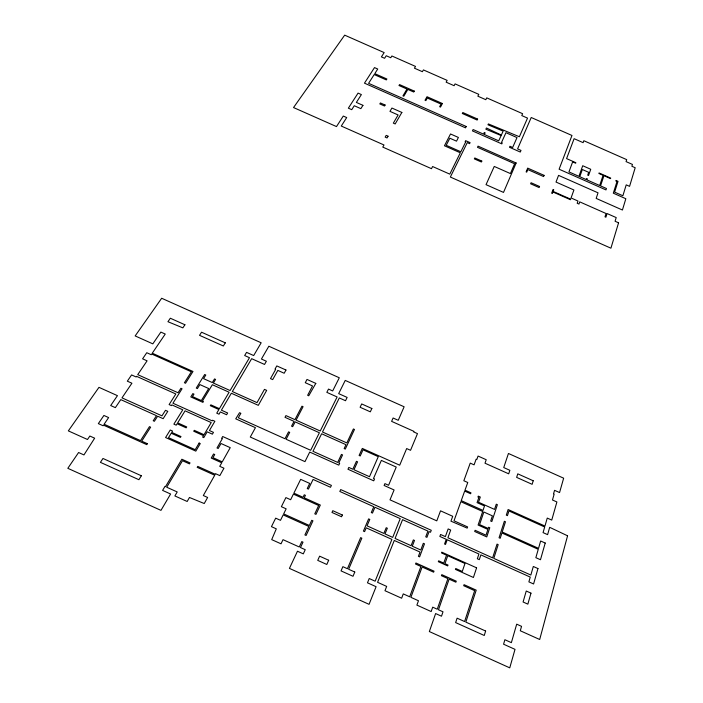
<?xml version="1.0" encoding="UTF-8"?>
<svg xmlns="http://www.w3.org/2000/svg" width="703" height="703" viewBox="0 0 703 703"><rect width="100%" height="100%" fill="white"/><g stroke="black" fill="none" stroke-linecap="round" stroke-linejoin="round"><path stroke-width="1.05" d="M567.567 535.8L539.693 639.502L520.29 630.758L521.547 626.347L516.696 624.167L511.371 642.647L504.886 639.721L503.576 644.203L515.009 649.361L509.754 667.85L429.348 631.558L435.623 613.552L441.502 616.206L443.004 611.812L438.479 609.773L449.112 579.149L455.895 582.207L456.256 581.161L441.792 574.65L441.422 575.687L447.916 578.613L437.257 609.22L432.705 607.172L431.167 611.54L416.888 605.107L418.478 600.749L410.895 597.33L422.125 566.996L433.646 572.189L434.015 571.144L415.912 562.998L415.526 564.026L420.93 566.46L409.673 596.785L403.267 593.894L401.633 598.218L384.98 590.713L386.668 586.407L377.581 582.312L394.278 540.466L420.025 552.048L418.417 556.328L419.612 556.864L424.498 543.832L423.32 543.296L420.789 550.027L412.283 546.205L414.498 540.44L413.329 539.922L411.114 545.677L395.077 538.454L402.564 519.675L427.916 531.073L425.754 536.828L426.923 537.356L429.085 531.6L430.526 532.25L431.264 530.282L340.7 489.569L339.83 491.467L373.776 506.731L371.307 512.549L372.476 513.076L374.945 507.258L400.235 518.629L392.713 537.391L385.016 533.928L387.344 528.225L386.211 527.716L383.873 533.419L367.054 525.844L369.787 519.42L368.609 518.893L363.416 531.099L364.602 531.635L366.219 527.83L391.905 539.394L375.138 581.205L369.216 578.534L367.476 582.813L376.096 586.697L369.057 604.334L289.425 568.384L297.466 551.231L303.301 553.867L305.234 549.684L300.471 547.54L302.993 542.154L301.78 541.6L299.258 546.987L283.028 539.667L281.024 543.814L271.709 539.623L276.305 528.841L271.455 526.652L275.681 518.155L280.497 520.325L283.168 514.895L308.863 526.468L304.9 534.93L306.113 535.475L312.949 520.835L311.754 520.299L309.338 525.466L283.661 513.893L286.156 508.831L281.376 506.687L285.901 497.592L290.638 499.728L293.397 494.121L318.687 505.501L314.786 513.84L315.972 514.376L320.331 505.053L304.223 497.803L305.418 495.325L304.241 494.798L303.037 497.276L293.88 493.155L300.664 479.358L309.733 483.436L307.255 488.559L308.424 489.086L313.081 479.437L330.524 487.284L331.403 485.386L222.71 436.519L221.673 438.338L222.35 438.646L217.007 447.969L218.176 448.488L221.023 443.514L230.241 447.653L222.253 461.853L212.939 457.653L214.723 454.525L213.554 453.997L211.225 458.066L221.726 462.794L219.74 466.326L223.958 468.216L219.828 475.615L215.584 473.708L215.267 474.279L197.736 466.388L197.183 467.337L214.723 475.237L203.316 495.527L207.622 497.469L204.248 503.533L189.467 497.478L187.174 501.485L174.88 495.94L177.218 491.951L166.716 487.223L182.481 460.72L189.459 463.866L190.012 462.908L181.866 459.235L165.504 486.669L164.959 486.423L162.595 490.395L170.609 494.016L160.969 510.369L67.813 468.312L78.604 452.512L83.947 454.929L94.65 438.189L89.861 436.036L87.488 439.507L68.34 430.877L98.974 387.353L117.445 395.657L110.687 405.543L115.362 407.643L120.793 399.629L156.47 415.675L153.219 420.754L154.388 421.282L157.63 416.202L163.158 418.68L167.789 411.352L165.477 410.315L161.971 415.851L121.988 397.872L131.909 383.232L127.331 381.175L131.593 374.936L136.145 376.984L136.584 376.342L175.838 393.979L169.115 404.585L171.409 405.622L171.866 404.893L182.78 409.796L173.878 424.137L176.207 425.183L177.086 423.751L186.172 427.837L186.717 426.932L177.648 422.855L185.074 410.824L211.208 422.565L204.037 434.718L194.265 430.324L193.72 431.229L203.501 435.632L202.631 437.108L203.782 437.618L207.192 431.827L212.403 434.164L213.457 432.354L209.424 430.544L214.881 421.264L212.587 420.236L212.209 420.869L172.929 403.214L182.051 388.777L180.917 388.267L178.07 392.766L137.726 374.646L147.085 360.841L142.595 358.829L146.769 352.721L151.233 354.725L151.716 354.022L191.348 371.799L184.414 382.748L185.539 383.258L192.982 371.474L152.261 353.205L165.249 334.048L160.864 332.088L152.823 343.855L135.161 335.929L161.672 298.257L261.173 342.792L253.678 355.56L246.56 352.37L244.67 355.542L249.477 357.704L230.101 390.543L213.378 383.047L215.584 379.418L214.52 378.935L212.306 382.564L203.562 378.636L205.794 375.024L204.678 374.523L196.278 388.074L197.402 388.583L199.88 384.585L208.677 388.531L201.33 400.578L192.455 396.589L193.975 394.128L192.842 393.618L190.794 396.914L202.912 402.362L203.431 401.518L202.42 401.061L212.359 384.726L229.099 392.239L219.398 408.689L210.821 404.831L210.311 405.684L218.897 409.541L216.744 413.179L219.028 414.199L220.364 411.932L226.621 414.744L227.631 412.986L221.392 410.183L231.349 393.241L258.309 405.341L266.674 390.367L264.46 389.374L257.017 402.626L232.341 391.553L251.656 358.679L264.539 364.453L266.375 361.245L261.428 359.031L268.845 346.228L339.294 377.766L332.677 390.947L328.503 389.075L326.833 392.353L337.124 396.967L320.243 431.001L296.068 420.148L303.072 406.686L301.965 406.193L294.944 419.647L285.928 415.596L285.005 417.327L294.039 421.378L291.552 426.15L292.676 426.659L295.163 421.879L319.382 432.749L310.682 450.289L286.121 439.261L289.698 432.38L288.564 431.87L284.979 438.742L238.317 417.784L240.865 413.302L239.538 412.705L235.733 418.839L255.435 427.679L250.277 437.046L304.979 461.634L309.724 452.073L338.811 465.131L339.663 463.303L338.82 462.925L342.572 454.92L341.438 454.41L337.677 462.416L312.958 451.308L321.631 433.76L345.999 444.691L344.171 448.584L345.296 449.094L354.488 429.463L353.381 428.962L346.825 442.925L322.492 432.002L339.312 397.942L345.524 400.728L347.141 397.423L338.679 393.636L345.235 380.42L404.128 406.782L398.241 420.315L393.1 418.004L391.615 421.369L413.874 431.343L413.636 431.897L417.477 433.619L410.552 450.298L406.668 448.558L399.699 465.201L362.3 448.426L359.101 455.456L360.226 455.966L363.02 449.815L378.276 456.66L369.488 476.704L353.978 469.736L357.572 461.827L356.43 461.317L352.836 469.226L348.802 467.416L347.967 469.244L373.732 480.817L374.541 478.971L373.486 478.497L381.36 460.403L396.237 467.073L388.583 485.272L384.91 483.629L384.119 485.483L394.093 489.965L389.998 499.842L436.791 520.861L440.526 510.826L452.714 516.301L450.957 521.178L467.187 528.12L467.609 526.925L453.997 520.809L460.86 501.696L482.697 511.503L478.102 525.036L487.908 529.438L486.01 535.194L475.096 530.29L474.692 531.486L486.766 536.916L489.78 527.751L488.638 527.241L488.225 528.48L479.578 524.596L483.84 512.012L492.399 515.853L490.694 521.028L491.836 521.538L497.39 504.701L496.265 504.192L494.534 509.411L478.523 502.223L480.307 497.039L478.268 496.125L477.943 497.039L478.866 497.452L477.073 502.627L484.499 505.958L482.996 510.404L461.238 500.641L464.674 491.089L470.623 493.761L470.948 492.838L464.999 490.167L467.759 482.495L463.839 480.747L470.237 463.119L474.094 464.85L476.107 459.226L476.81 459.542L478.058 456.062L486.221 459.718L485 463.207L508.7 473.822L509.851 470.307L503.735 467.557L508.445 453.479L563.648 478.189L559.562 492.566L554.562 490.325L553.525 493.91L554.14 494.183L552.47 499.982L556.89 501.968L551.741 520.097L547.25 518.085L544.957 526.046L508.111 509.517L506.309 515.132L507.443 515.642L508.937 510.958L544.684 526.995L543.067 532.619L547.602 534.649L549.684 527.329L567.567 535.8M530.976 593.147L527.856 604.141L523.085 601.996L526.248 591.012L530.976 593.147M537.962 568.569L533.586 583.982L528.884 581.864L530.255 577.093L480.87 554.887L479.297 559.641L477.337 558.762L478.919 554.008L447.196 539.746L445.509 544.447L444.568 544.017L446.256 539.324L439.867 536.451L440.588 534.482L445.368 536.626L448.154 528.92L450.676 530.053L447.908 537.769L492.618 557.874L497.03 544.113L498.181 544.632L493.787 558.393L530.844 575.054L533.313 566.477L537.962 568.569M545.22 543.041L540.475 559.737L535.853 557.664L538.261 549.315L501.907 532.988L500.211 538.278L499.06 537.769L504.35 521.266L505.483 521.775L502.214 532.022L538.542 548.331L540.651 540.994L545.22 543.041M618.57 222.807L610.916 248.194L450.351 177.042L467.275 142.621L469.586 143.64L470.087 142.63L465.641 140.662L465.14 141.672L465.694 141.918L460.834 151.769L446.212 145.301L449.85 138.21L456.528 141.162L458.4 137.454L450.518 133.974L444.454 145.767L460.324 152.797L449.788 174.142L432.6 166.523L431.493 168.685L382.775 147.094L384.005 144.985L341.271 126.057L346.702 117.568L343.284 116.057L336.491 126.584L293.538 107.55L344.681 35.15L384.172 52.584L381.404 56.881L384.603 58.287L386.237 55.739L390.771 57.734L391.879 55.985L415.508 66.416L414.445 68.191L422.38 71.697L423.426 69.913L447.143 80.379L446.15 82.189L454.12 85.704L455.096 83.894L478.787 94.351L477.855 96.179L485.826 99.703L486.74 97.858L522.619 113.701L521.784 115.573L527.531 118.113L519.376 136.742L488.383 123.921L487.97 124.782L503.146 131.145L501.344 135.064L486.432 127.999L485.852 129.211L501.125 135.556L498.699 140.846L484.349 134.501L485.14 132.841L484.297 132.472L483.497 134.124L473.11 129.537L472.442 130.899L501.81 143.878L502.258 142.876L501.485 142.533L505.958 132.691L517.013 137.577L512.654 147.472L509.939 146.268L509.49 147.279L520.29 152.05L520.993 150.416L517.584 148.904L531.222 117.498L571.97 135.477L559.105 169.212L605.986 189.924L606.452 188.509L600.538 185.891L603.93 175.697L610.52 178.606L610.687 178.096L599.061 172.956L598.886 173.465L603.086 175.319L599.694 185.522L587.023 179.915L587.383 178.887L586.53 178.518L586.179 179.546L579.773 176.717L582.339 169.528L588.692 172.332L587.708 175.144L588.552 175.522L590.731 169.274L582.717 165.732L578.929 176.339L568.938 171.919L572.655 161.875L575.669 163.21L575.854 162.701L566.583 158.606L574.105 138.676L583.13 142.656L583.841 140.723L626.689 159.634L626.065 161.611L632.454 164.432L631.892 166.277L635.187 167.727L629.572 186.348L626.215 184.863L622.876 195.768L614.624 192.121L618.025 181.33L615.995 180.443L615.837 180.961L617.014 181.479L613.315 193.184L625.837 198.721L622.427 210.021L596.17 198.404L598.025 192.824L558.56 175.372L556.02 182.068L573.92 189.986L571.064 197.956L577.98 201.023L577.189 203.272L578.973 204.063L579.729 201.866L606.056 213.51L605.002 216.823L605.898 217.218L607.058 213.536L616.206 217.578L615.081 221.26L618.57 222.807M485.632 631.039L484.253 635.486L455.641 622.586L457.108 618.174L464.595 621.549L474.666 590.661L463.69 585.713L464.042 584.668L476.203 590.142L465.825 622.102L485.632 631.039M533.217 480.764L532.127 484.323L516.635 477.381L517.777 473.848L533.217 480.764M476.59 567.831L473.409 577.479L455.421 569.386L455.729 568.507L462.275 571.46L464.982 563.49L447.749 555.739L444.937 563.657L448.004 565.036L447.697 565.915L438.329 561.697L438.646 560.818L443.734 563.112L446.546 555.194L441.493 552.918L441.765 552.163L476.59 567.831M570.634 199.16L570.432 199.722L552.883 191.954L552.321 193.448L551.679 193.167L553.085 189.45L553.727 189.731L553.094 191.401L570.634 199.16M539.561 186.488L539.139 187.569L530.616 183.799L531.055 182.727L539.561 186.488M544.069 175.355L543.595 176.567L527.795 169.572L526.723 172.156L526.125 171.892L527.689 168.114L544.069 175.355M354.787 572.031L353.011 576.284L341.052 570.898L342.871 566.662L347.423 568.709L360.639 537.628L361.834 538.173L348.644 569.263L354.787 572.031M516.143 162.999L503.515 192.411L486.037 184.661L494.253 166.435L510.404 173.579L514.631 163.755L477.486 147.322L478.049 146.145L516.143 162.999M328.67 560.256L326.807 564.474L317.73 560.37L319.619 556.17L328.67 560.256M342.352 515L341.561 516.767L331.983 512.452L332.783 510.694L342.352 515M371.861 408.496L370.314 411.835L360.112 407.265L361.685 403.935L371.861 408.496M481.81 161.075L481.37 162.006L474.34 158.896L474.78 157.964L481.81 161.075M477.627 119.088L477.152 120.055L462.302 113.491L462.794 112.533L477.627 119.088M466.238 126.496L465.553 127.849L364.47 83.165L374.497 67.593L377.739 69.026L374.787 73.648L386.896 79L386.325 79.914L374.198 74.562L368.592 83.323L466.238 126.496M315.805 383.39L308.749 395.78L307.65 395.279L312.527 385.947L305.269 382.696L306.991 379.435L315.805 383.39M442.415 103.526L440.491 107.084L439.656 106.715L441.062 104.106L427.319 98.033L425.86 100.617L425.025 100.248L427.011 96.724L442.415 103.526M285.972 370.024L284.188 373.249L277.834 370.402L272.685 379.611L270.488 378.627L275.655 369.426L274.996 369.128L276.797 365.92L285.972 370.024M388.047 136.215L387.037 137.955L385.165 137.129L386.184 135.389L388.047 136.215M401.861 112.445L395.174 123.956L393.337 123.139L398.109 114.967L389.954 111.355L391.923 108.051L401.861 112.445M414.26 91.091L413.724 92.023L407.819 89.422L403.803 96.232L402.96 95.863L406.984 89.053L398.979 85.511L399.541 84.588L414.26 91.091M199.116 443.066L195.214 449.683L168.5 437.661L171.224 433.241L180.46 437.398L180.979 436.545L171.752 432.389L172.56 431.08L170.231 430.025L165.583 437.521L195.821 451.133L200.267 443.584L199.116 443.066M385.095 105.028L384.506 106.004L379.813 103.93L380.411 102.954L385.095 105.028M225.294 342.844L223.343 345.99L199.538 335.331L201.55 332.211L225.294 342.844M141.347 475.773L138.904 479.71L100.415 462.354L102.972 458.47L141.347 475.773M362.941 105.336L360.859 108.649L354.268 105.731L351.746 109.677L348.354 108.174L358.064 93.112L361.386 94.58L356.368 102.427L362.941 105.336M147.349 443.698L146.76 444.63L103.49 425.148L103.086 425.754L98.341 423.619L103.912 415.455L108.622 417.582L104.114 424.225L140.53 440.623L149.458 426.651L150.627 427.178L141.707 441.159L147.349 443.698M184.924 324.768L182.859 327.862L167.947 321.719L170.328 318.231L184.924 324.768"/></g></svg>
